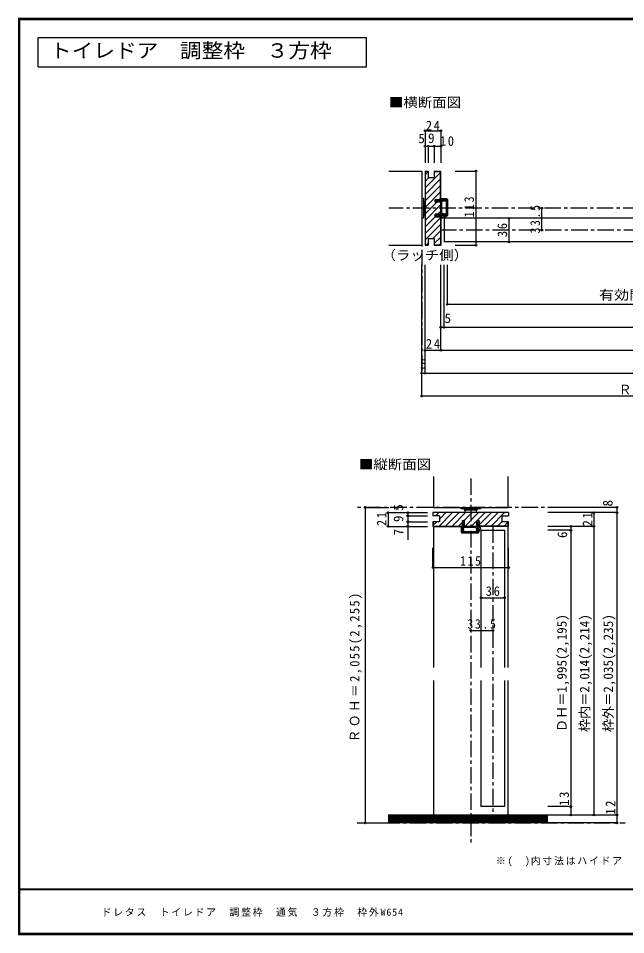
# Model space of a CAD drawing. Units: millimetres at full size, sheet at 1:5. Extents: x -973 to 977, y -718 to 696.
# Drawn here: x -973 to -49, y -701 to 696 of the extents above; entities that cross this region are included whole.
import ezdxf
from ezdxf.enums import TextEntityAlignment as Align

# ---------------------------------------------------------------- set-up
doc = ezdxf.new("R2010")
doc.units = ezdxf.units.MM
doc.header["$LTSCALE"] = 5
doc.header["$PDMODE"] = 32
doc.header["$PDSIZE"] = 2.5
doc.linetypes.add('CHAIN1', pattern=[8, 5, -1, 1, -1])
for name, color, linetype in [('0-0_補助線', 7, 'Continuous'), ('0-1_通り芯', 4, 'CHAIN1'), ('0-3_仕上げ', 7, 'Continuous'), ('0-4_枠', 3, 'Continuous'), ('0-6_扉', 6, 'Continuous'), ('0-7_金物', 7, 'Continuous'), ('0-8_戸当り', 7, 'Continuous'), ('0-A_文字', 3, 'Continuous'), ('0-B_寸法', 7, 'Continuous'), ('0-C_ハッチ', 4, 'Continuous'), ('F-1_枠', 6, 'Continuous'), ('F-A_文字', 7, 'Continuous')]:
    doc.layers.add(name, color=color, linetype=linetype)
doc.styles.add('ＭＳ ゴシック', font='')
doc.styles.get('ＭＳ ゴシック').set_extended_font_data('MS Gothic')

msp = doc.modelspace()

# ---------------------------------------------------------------- linework, layer by layer
at = {"layer": '0-0_補助線', "color": 3}
for p, q in [((-342.047, -57.5), (-342.047, -62.5)), ((-227.047, -57.5), (-342.047, -57.5)), ((-332.047, -62.5), (-342.047, -62.5)), ((-332.047, -62.5), (-332.047, -71.5)), ((-237.047, -62.5), (-237.047, -71.5)), ((-237.047, -62.5), (-227.047, -62.5)), ((-227.047, -57.5), (-227.047, -62.5)), ((-332.047, -71.5), (-342.047, -71.5)), ((-342.047, -71.5), (-342.047, -78.5)), ((-342.047, -78.5), (-297.526, -78.5)), ((-275.226, -78.5), (-293.826, -78.5)), ((-271.526, -70), (-275.226, -70)), ((-275.226, -78.5), (-275.226, -70)), ((-271.526, -70), (-271.526, -78.5)), ((-227.547, -78), (-271.526, -78)), ((-227.047, -78.5), (-271.526, -78.5)), ((-227.047, -71.5), (-237.047, -71.5)), ((-227.547, -78), (-227.547, -71.5)), ((-227.047, -78.5), (-227.047, -71.5))]:
    msp.add_line(p, q, dxfattribs=at)
at = {"layer": '0-0_補助線', "color": 4}
for p, q in [((-338.133, -62.5), (-333.133, -57.5)), ((-332.834, -78), (-312.334, -57.5)), ((-331.047, -66.313), (-322.234, -57.5)), ((-322.935, -78), (-302.435, -57.5)), ((-313.035, -78), (-292.535, -57.5)), ((-295.136, -70), (-282.636, -57.5)), ((-293.236, -78), (-272.736, -57.5)), ((-283.337, -78), (-262.837, -57.5)), ((-271.526, -76.089), (-252.937, -57.5)), ((-263.538, -78), (-243.038, -57.5)), ((-253.638, -78), (-233.138, -57.5)), ((-341.547, -76.814), (-336.234, -71.5)), ((-303.136, -78), (-297.526, -72.391)), ((-243.739, -78), (-237.239, -71.5)), ((-233.839, -78), (-227.547, -71.708)), ((-342.047, -141.245), (-342.047, -111.383)), ((-227.047, -141.245), (-227.047, -111.383)), ((-342.047, -141.245), (-227.047, -141.245))]:
    msp.add_line(p, q, dxfattribs=at)
at = {"layer": '0-0_補助線'}
for p, q in [((-298.676, -87.5), (-298.676, -78.8)), ((-298.151, -78.602), (-296.701, -80.502)), ((-296.376, -74), (-297.526, -74)), ((-296.926, -81), (-297.176, -81)), ((-297.164, -81.387), (-296.69, -83.105)), ((-296.876, -81), (-296.626, -81)), ((-296.376, -78.5), (-296.376, -74)), ((-295.875, -81.834), (-295.562, -82.695)), ((-295.426, -80.5), (-295.426, -81)), ((-276.676, -80), (-294.926, -80)), ((-274.176, -78.5), (-294.876, -78.5)), ((-275.626, -83.469), (-276.445, -86.092)), ((-276.176, -80.5), (-276.176, -82.46)), ((-274.926, -74), (-273.426, -71)), ((-274.926, -74), (-274.176, -74)), ((-274.776, -80), (-274.776, -82.337)), ((-273.676, -80), (-274.776, -80)), ((-273.376, -81), (-274.629, -82.203)), ((-274.226, -83), (-274.176, -83)), ((-274.176, -74), (-274.176, -78.5)), ((-274.176, -87), (-274.176, -83)), ((-273.676, -79.2), (-273.676, -80)), ((-272.676, -79.2), (-273.676, -79.2)), ((-271.176, -79.9), (-273.676, -79.9)), ((-273.426, -71), (-271.526, -74)), ((-272.676, -81), (-273.376, -81)), ((-272.676, -79.2), (-272.676, -74)), ((-272.676, -74), (-271.526, -74)), ((-271.176, -79.2), (-272.676, -79.2)), ((-272.676, -88), (-272.676, -81)), ((-270.192, -81.491), (-272.676, -86.44)), ((-269.567, -81.805), (-272.676, -88)), ((-297.676, -88.5), (-273.176, -88.5)), ((-274.176, -87), (-297.176, -87)), ((-274.331, -84.017), (-275.108, -86.509))]:
    msp.add_line(p, q, dxfattribs=at)
at = {"layer": '0-0_補助線', "color": 6}
msp.add_line((-269.047, -84.5), (-233.047, -84.5), dxfattribs=at)
at = {"layer": '0-0_補助線', "color": 3}
for points in [[(-341.547, -71.5), (-341.547, -78), (-297.526, -78)], [(-293.826, -78.5), (-293.826, -70), (-297.526, -70), (-297.526, -78.5)]]:
    msp.add_lwpolyline(points, dxfattribs=at)
at = {"layer": '0-0_補助線'}
for points in [[(-294.126, -74), (-295.626, -71), (-297.526, -74)], [(-297.176, -87), (-297.176, -84.9), (-295.176, -84.9), (-295.176, -83.7), (-297.176, -83.7), (-297.176, -81)], [(-296.376, -78.5), (-296.626, -78.5), (-296.626, -81)], [(-294.126, -74), (-294.876, -74), (-294.876, -78.5)]]:
    msp.add_lwpolyline(points, dxfattribs=at)
for centre, radius, start, end in [((-298.376, -78.8), 0.3, 41.34778, 180), ((-296.876, -81.3), 0.3, 90, 196.79003), ((-296.926, -80.7), 0.3, 270, 41.34778), ((-296.126, -82.9), 0.6, 196.79003, 270), ((-296.126, -82.9), 0.6, 270, 23.33765), ((-296.426, -81), 1, 303.47738, 0), ((-294.926, -80.5), 0.5, 90, 180), ((-276.676, -80.5), 0.5, 0, 90), ((-274.976, -82.46), 1.2, 180, 237.21126), ((-273.976, -82.337), 0.8, 180, 221.40962), ((-274.226, -82.5), 0.5, 143.61521, 270), ((-275.476, -83.66), 1.2, 342.67017, 41.40962), ((-271.176, -81), 1.8, 333.42485, 90), ((-271.176, -81), 1.1, 333.42485, 90), ((-297.676, -87.5), 1, 180, 270), ((-275.776, -86.3), 0.7, 162.67017, 342.67017), ((-273.176, -88), 0.5, 270, 0)]:
    msp.add_arc(centre, radius, start, end, dxfattribs=at)
for p in [(-342.047, -141.245), (-227.047, -141.245)]:
    msp.add_point(p, dxfattribs=at)
at = {"layer": '0-1_通り芯'}
for p, q in [((-359.2, 463), (-359.2, 155)), ((412.506, 406.5), (-409.2, 406.5)), ((333.506, 373), (-330.2, 373)), ((-284.547, -5.5), (-284.547, -561.742)), ((-62.101, -49.5), (-457.354, -49.5)), ((-251.047, -78.5), (-251.047, -518.5)), ((-457.354, -530.5), (-49.599, -530.5))]:
    msp.add_line(p, q, dxfattribs=at)
at = {"layer": '0-3_仕上げ'}
for p, q in [((-409.2, 463), (-359.2, 463)), ((-359.2, 463), (-359.2, 350)), ((-409.2, 350), (-359.2, 350)), ((-341.047, -2.5), (-341.047, -49.5)), ((-228.047, -2.5), (-228.047, -49.5)), ((-341.047, -49.5), (-228.047, -49.5)), ((-167.101, -520), (-410.459, -520)), ((-167.101, -521.5), (-410.459, -521.5)), ((-167.101, -523), (-410.459, -523)), ((-167.101, -524.5), (-410.459, -524.5)), ((-167.101, -526), (-410.459, -526)), ((-167.101, -527.5), (-410.459, -527.5)), ((-167.101, -529), (-410.459, -529))]:
    msp.add_line(p, q, dxfattribs=at)
at = {"layer": '0-3_仕上げ', "color": 2}
for p, q in [((-167.101, -518.5), (-410.459, -518.5)), ((-167.101, -530.5), (-410.459, -530.5))]:
    msp.add_line(p, q, dxfattribs=at)
at = {"layer": '0-4_枠'}
for p, q in [((-354.2, 463), (-354.2, 350)), ((-354.2, 463), (-349.2, 463)), ((-349.2, 463), (-349.2, 453)), ((-340.2, 463), (-330.2, 463)), ((-340.2, 463), (-340.2, 453)), ((-340.2, 462.5), (-330.7, 462.5)), ((-330.7, 419.479), (-330.7, 462.5)), ((-330.2, 419.479), (-330.2, 463)), ((-349.2, 453), (-340.2, 453)), ((-338.7, 419.479), (-330.2, 419.479)), ((-338.7, 415.779), (-338.7, 419.479)), ((-330.2, 415.779), (-338.7, 415.779)), ((-330.2, 397.179), (-330.2, 415.779)), ((-330.2, 397.179), (-338.7, 397.179)), ((-338.7, 393.479), (-338.7, 397.179)), ((-338.7, 393.479), (-330.2, 393.479)), ((-330.7, 393.479), (-330.7, 350.5)), ((-330.2, 393.479), (-330.2, 350)), ((-354.2, 350), (-349.2, 350)), ((-349.2, 360), (-340.2, 360)), ((-349.2, 360), (-349.2, 350)), ((-340.2, 360), (-340.2, 350)), ((-340.2, 350.5), (-330.7, 350.5)), ((-340.2, 350), (-330.2, 350))]:
    msp.add_line(p, q, dxfattribs=at)
at = {"layer": '0-4_枠', "color": 4}
for p, q in [((-341.047, -78.5), (-341.047, -293.5)), ((-228.047, -78.5), (-228.047, -293.5)), ((-341.047, -313.5), (-341.047, -518.5)), ((-228.047, -313.5), (-228.047, -518.5))]:
    msp.add_line(p, q, dxfattribs=at)
at = {"layer": '0-6_扉'}
for p, q in [((-6.847, 391), (-325.2, 391)), ((-325.2, 391), (-325.2, 355)), ((-6.847, 355), (-325.2, 355)), ((-269.047, -84.5), (-269.047, -293.5)), ((-233.047, -84.5), (-233.047, -293.5)), ((-269.047, -313.5), (-269.047, -505.5)), ((-233.047, -313.5), (-233.047, -505.5)), ((-233.047, -505.5), (-269.047, -505.5))]:
    msp.add_line(p, q, dxfattribs=at)
at = {"layer": '0-7_金物'}
for p, q in [((-359.2, 421.5), (-359.2, 391.5)), ((-359.2, 421.5), (-356.7, 421.5)), ((-356.7, 421.5), (-356.7, 391.5)), ((-356.7, 416.5), (-354.7, 416.5)), ((-354.7, 416.5), (-354.7, 396.5)), ((-354.7, 415.5), (-354.2, 415.5)), ((-359.2, 391.5), (-356.7, 391.5)), ((-356.7, 396.5), (-354.7, 396.5)), ((-354.7, 397.5), (-354.2, 397.5)), ((-299.547, -49.5), (-299.547, -51.5)), ((-299.547, -49.5), (-269.547, -49.5)), ((-299.547, -51.5), (-269.547, -51.5)), ((-294.547, -51.5), (-294.547, -53.5)), ((-294.547, -53.5), (-274.547, -53.5)), ((-293.547, -53.5), (-293.547, -57.5)), ((-275.547, -57.5), (-275.547, -53.5)), ((-274.547, -51.5), (-274.547, -53.5)), ((-269.547, -49.5), (-269.547, -51.5))]:
    msp.add_line(p, q, dxfattribs=at)
at = {"layer": '0-8_戸当り'}
for p, q in [((-337.7, 417.579), (-334.7, 419.479)), ((-334.7, 418.329), (-334.7, 419.479)), ((-330.098, 420.104), (-328.198, 418.654)), ((-321.2, 420.629), (-329.9, 420.629)), ((-327.7, 418.879), (-327.7, 419.129)), ((-325, 419.129), (-327.7, 419.129)), ((-327.314, 419.116), (-325.596, 418.643)), ((-325, 417.129), (-325, 419.129)), ((-323.8, 419.129), (-323.8, 417.129)), ((-321.7, 419.129), (-323.8, 419.129)), ((-321.7, 396.129), (-321.7, 419.129)), ((-320.2, 419.629), (-320.2, 395.129)), ((-334.7, 416.079), (-337.7, 417.579)), ((-330.2, 418.329), (-334.7, 418.329)), ((-334.7, 416.829), (-330.2, 416.829)), ((-334.7, 416.079), (-334.7, 416.829)), ((-330.2, 418.579), (-327.7, 418.579)), ((-330.2, 418.329), (-330.2, 418.579)), ((-330.2, 396.129), (-330.2, 416.829)), ((-328.7, 398.629), (-328.7, 416.879)), ((-328.2, 417.379), (-327.7, 417.379)), ((-327.7, 418.829), (-327.7, 418.579)), ((-326.866, 417.828), (-326.005, 417.515)), ((-323.8, 417.129), (-325, 417.129)), ((-334.7, 394.629), (-334.7, 393.479)), ((-329.5, 394.629), (-334.7, 394.629)), ((-329.5, 393.129), (-329.5, 394.629)), ((-328.8, 393.129), (-328.8, 395.629)), ((-328.2, 398.129), (-326.24, 398.129)), ((-327.7, 395.329), (-326.497, 396.581)), ((-327.7, 394.629), (-327.7, 395.329)), ((-320.7, 394.629), (-327.7, 394.629)), ((-327.209, 392.145), (-322.261, 394.629)), ((-326.895, 391.519), (-320.7, 394.629)), ((-325.7, 396.179), (-325.7, 396.129)), ((-321.7, 396.129), (-325.7, 396.129)), ((-325.231, 397.579), (-322.609, 398.397)), ((-324.683, 396.284), (-322.192, 397.061))]:
    msp.add_line(p, q, dxfattribs=at)
for points in [[(-334.7, 396.879), (-337.7, 395.379), (-334.7, 393.479)], [(-334.7, 396.879), (-334.7, 396.129), (-330.2, 396.129)], [(-329.5, 394.629), (-329.5, 395.629), (-328.7, 395.629), (-328.7, 396.729), (-326.363, 396.729)]]:
    msp.add_lwpolyline(points, dxfattribs=at)
for centre, radius, start, end in [((-329.9, 420.329), 0.3, 90, 228.65222), ((-327.4, 418.829), 0.3, 73.20997, 180), ((-321.2, 419.629), 1, 0, 90), ((-328.2, 416.879), 0.5, 90, 180), ((-328, 418.879), 0.3, 228.65222, 360), ((-327.7, 418.379), 1, 270, 326.52262), ((-325.8, 418.079), 0.6, 246.66235, 0), ((-325.8, 418.079), 0.6, 0, 73.20997), ((-327.7, 393.129), 1.8, 180, 296.57515), ((-327.7, 393.129), 1.1, 180, 296.57515), ((-328.2, 398.629), 0.5, 180, 270), ((-326.2, 396.179), 0.5, 0, 126.38479), ((-326.363, 395.929), 0.8, 48.59038, 90), ((-326.24, 396.929), 1.2, 32.78874, 90), ((-325.04, 397.429), 1.2, 228.59038, 287.32983), ((-322.4, 397.729), 0.7, 287.32983, 107.32983), ((-320.7, 395.129), 0.5, 270, 0)]:
    msp.add_arc(centre, radius, start, end, dxfattribs=at)
at = {"layer": '0-A_文字'}
for p, q in [((-443.396, 621.667), (-443.396, 666.667)), ((-943.333, 621.667), (-443.396, 621.667))]:
    msp.add_line(p, q, dxfattribs=at)
msp.add_lwpolyline([(-943.333, 621.667), (-943.333, 666.667), (-443.396, 666.667)], dxfattribs=at)
at = {"layer": '0-B_寸法', "color": 4}
for p, q in [((-354.2, 524.503), (-354.2, 475.461)), ((-354.2, 500.979), (-330.2, 500.979)), ((-349.2, 500.979), (-349.2, 475.461)), ((-340.2, 500.979), (-340.2, 475.461)), ((-308.34, 463), (-276.43, 463)), ((-276.43, 350), (-276.43, 463)), ((-176.43, 373), (-176.43, 406.5)), ((-226.43, 391), (-226.43, 355)), ((-308.34, 350), (-276.43, 350)), ((-359.2, 120), (-359.2, 320)), ((-354.2, 155), (-354.2, 320)), ((-330.2, 190), (-330.2, 320)), ((-325.2, 225), (-325.2, 320)), ((-320.2, 260), (-320.2, 320)), ((-320.2, 260), (273.512, 260)), ((-330.2, 225), (333.506, 225)), ((-354.2, 190), (357.506, 190)), ((-359.2, 155), (362.506, 155)), ((362.506, 120), (-359.2, 120)), ((-445.459, -49.5), (-409.2, -49.5)), ((-445.459, -49.5), (-445.459, -530.5)), ((-62.101, -49.5), (-167.101, -49.5)), ((-62.101, -49.5), (-62.101, -530.5)), ((-410.459, -57.5), (-350.459, -57.5)), ((-410.459, -57.5), (-410.459, -78.5)), ((-380.459, -57.5), (-380.459, -99.109)), ((-380.459, -62.5), (-350.459, -62.5)), ((-62.101, -57.5), (-167.101, -57.5)), ((-97.101, -57.5), (-97.101, -518.5)), ((-410.459, -78.5), (-350.459, -78.5)), ((-380.459, -71.5), (-350.459, -71.5)), ((-97.101, -78.5), (-167.101, -78.5)), ((-132.101, -78.5), (-132.101, -518.5)), ((-132.101, -84.5), (-167.101, -84.5)), ((-269.047, -187.191), (-233.047, -187.191)), ((-284.547, -237.191), (-251.047, -237.191)), ((-132.101, -505.5), (-167.101, -505.5)), ((-445.459, -530.5), (-409.2, -530.5)), ((-62.101, -518.5), (-167.101, -518.5)), ((-62.101, -530.5), (-167.101, -530.5))]:
    msp.add_line(p, q, dxfattribs=at)
msp.add_lwpolyline([(-354.2, 524.503), (-330.2, 524.503), (-330.2, 475.461)], dxfattribs=at)
at = {"layer": '0-B_寸法'}
for p in [(-354.2, 524.503), (-330.2, 524.503), (-354.2, 500.979), (-349.2, 500.979), (-340.2, 500.979), (-330.2, 500.979), (-276.43, 463), (-176.43, 406.5), (-226.43, 391), (-176.43, 373), (-276.43, 350), (-226.43, 355), (-320.2, 260), (-330.2, 225), (-325.2, 225), (-354.2, 190), (-330.2, 190), (-359.2, 155), (-354.2, 155), (-359.2, 120), (-445.459, -49.5), (-62.101, -49.5), (-410.459, -57.5), (-380.459, -57.5), (-380.459, -62.5), (-97.101, -57.5), (-62.101, -57.5), (-410.459, -78.5), (-380.459, -71.5), (-380.459, -78.5), (-132.101, -78.5), (-132.101, -84.5), (-97.101, -78.5), (-269.047, -187.191), (-233.047, -187.191), (-284.547, -237.191), (-251.047, -237.191), (-132.101, -505.5), (-445.459, -530.5), (-132.101, -518.5), (-97.101, -518.5), (-62.101, -518.5), (-62.101, -530.5)]:
    msp.add_point(p, dxfattribs=at)
at = {"layer": '0-C_ハッチ'}
for p, q in [((-354.2, 457.179), (-349.2, 462.179)), ((-340.2, 461.28), (-338.48, 463)), ((-354.2, 437.38), (-330.7, 460.88)), ((-354.2, 447.28), (-348.48, 453)), ((-354.2, 427.481), (-330.7, 450.981)), ((-354.2, 417.581), (-330.7, 441.081)), ((-354.2, 407.682), (-330.7, 431.182)), ((-332.503, 419.479), (-330.7, 421.282)), ((-354.2, 397.782), (-336.203, 415.779)), ((-354.2, 387.883), (-330.2, 411.883)), ((-354.2, 377.983), (-338.7, 393.483)), ((-354.2, 368.084), (-330.7, 391.584)), ((-335.004, 397.179), (-330.2, 401.983)), ((-354.2, 358.184), (-330.7, 381.684)), ((-342.485, 360), (-330.7, 371.785)), ((-352.485, 350), (-349.2, 353.285)), ((-340.2, 352.385), (-330.7, 361.885)), ((-332.186, 350.5), (-330.7, 351.986))]:
    msp.add_line(p, q, dxfattribs=at)
at = {"layer": 'F-1_枠'}
for p, q in [((-973.347, 695.833), (-973.347, -700.833)), ((-973.347, 695.833), (976.653, 695.833)), ((-973.347, 695), (976.653, 695)), ((-973.347, 694.167), (976.653, 694.167)), ((-972.514, 695.833), (-972.514, -700.833)), ((-971.68, 695.833), (-971.68, -700.833)), ((976.653, -631.667), (-973.347, -631.667)), ((976.653, -632.5), (-973.347, -632.5)), ((976.653, -699.167), (-973.347, -699.167)), ((976.653, -700), (-973.347, -700)), ((976.653, -700.833), (-973.347, -700.833))]:
    msp.add_line(p, q, dxfattribs=at)

# ---------------------------------------------------------------- texts
at = {"layer": '0-0_補助線', "insert": (-300.797, -138.745), "char_height": 14.66, "attachment_point": 7, "style": 'ＭＳ ゴシック'}
msp.add_mtext('\\T1.27;\\W0.9;115', dxfattribs=at)
at = {"layer": '0-A_文字', "style": 'ＭＳ ゴシック', "width": 1.1}
msp.add_text('トイレドア\u3000調整枠\u3000３方枠', height=21.99, dxfattribs=at).set_placement((-925.208, 629.167), align=Align.BOTTOM_LEFT)
at = {"layer": '0-A_文字', "color": 7, "style": 'ＭＳ ゴシック', "width": 1.1}
for s, p in [('■横断面図', (-409.2, 555.99)), ('（ラッチ側）', (-420.45, 323.105)), ('■縦断面図', (-454.866, 4.256))]:
    msp.add_text(s, height=14.66, dxfattribs=at).set_placement(p, align=Align.BOTTOM_LEFT)
at = {"layer": '0-A_文字', "color": 7, "insert": (-246.162, -596.63), "char_height": 11, "attachment_point": 7, "style": 'ＭＳ ゴシック'}
msp.add_mtext('\\T1.18;※(\u3000)内寸法はハイドア', dxfattribs=at)
at = {"layer": '0-B_寸法', "style": 'ＭＳ ゴシック'}
for s, p in [('5', (-364.37, 501.133)), ('9', (-349.583, 501.527)), ('5', (-324.45, 227)), ('5', (-361.7, 157.5))]:
    msp.add_text(s, height=14.66, dxfattribs=at).set_placement(p, align=Align.BOTTOM_LEFT)
at = {"layer": '0-B_寸法', "style": 'ＭＳ ゴシック', "width": 1.15}
msp.add_text('有効開口寸法＝536', height=14.66, dxfattribs=at).set_placement((-89.347, 262.5), align=Align.BOTTOM_LEFT)
at = {"layer": '0-B_寸法', "style": 'ＭＳ ゴシック'}
for s, p in [('8', (-64.273, -48.187)), ('5', (-382.959, -54.723)), ('9', (-382.959, -72)), ('7', (-382.959, -92.27)), ('6', (-133.407, -96.285)), ('ＤＨ＝1,995(2,195)', (-134.139, -392)), ('枠内＝2,014(2,214)', (-99.459, -392)), ('枠外＝2,035(2,235)', (-63.444, -392))]:
    msp.add_text(s, height=14.66, rotation=90, dxfattribs=at).set_placement(p, align=Align.BOTTOM_LEFT)
at = {"layer": '0-B_寸法', "char_height": 14.66, "attachment_point": 7, "style": 'ＭＳ ゴシック'}
for s, insert in [('\\T1.27;\\W0.95;24', (-352.969, 525.084)), ('\\T1.27;\\W0.95;10', (-331.55, 501.33)), ('\\T1.27;\\W0.95;24', (-352.825, 192.5)), ('\\T1.16;ＲＯＷ＝664', (-59.597, 122.5)), ('\\T1.27;\\W0.95;36', (-261.672, -184.691)), ('\\T1.28;\\W0.9;33.5', (-289.672, -234.691))]:
    msp.add_mtext(s, dxfattribs=dict(at, insert=insert))
at = {"layer": '0-B_寸法', "char_height": 14.66, "attachment_point": 7, "rotation": 90, "style": 'ＭＳ ゴシック'}
for s, insert in [('\\T1.27;\\W0.9;113', (-279.508, 392.523)), ('\\T1.28;\\W0.9;33.5', (-178.93, 367.875)), ('\\T1.27;\\W0.95;36', (-228.93, 362.375)), ('\\T1.27;\\W0.95;21', (-412.959, -78.088)), ('\\T1.27;\\W0.95;21', (-99.601, -78.565)), ('\\T1.21;\\W0.95;ＲＯＨ＝2,055(2,255)', (-450.1, -407.375)), ('\\T1.27;\\W0.95;13', (-134.81, -504.32)), ('\\T1.27;\\W0.95;12', (-64.601, -517.96))]:
    msp.add_mtext(s, dxfattribs=dict(at, insert=insert))
at = {"layer": 'F-A_文字', "insert": (-846.68, -673.333), "char_height": 11, "attachment_point": 7, "style": 'ＭＳ ゴシック'}
msp.add_mtext('\\T1.18;ドレタス\u3000トイレドア\u3000調整枠\u3000通気\u3000３方枠\u3000枠外W654', dxfattribs=at)

doc.saveas('drawing.dxf')
